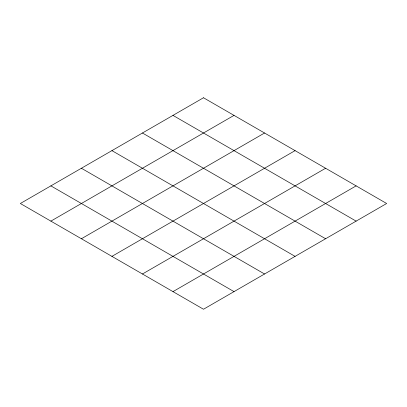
<?xml version="1.0" encoding="UTF-8"?>
<svg xmlns="http://www.w3.org/2000/svg" width="407" height="407" viewBox="0 0 407 407"><rect width="100%" height="100%" fill="white"/><g stroke="black" fill="none" stroke-linecap="round" stroke-linejoin="round"><path stroke-width="0.61" d="M50.875 221.123L234.025 115.385M81.4 238.746L264.55 133.008M111.925 256.369L295.075 150.631M142.45 273.992L325.6 168.254M172.975 291.616L356.125 185.877M172.975 115.385L356.125 221.123M142.45 133.008L325.6 238.746M111.925 150.631L295.075 256.369M81.4 168.254L264.55 273.992M50.875 185.877L234.025 291.616M203.5 97.761L20.35 203.5L203.5 309.239L386.65 203.5L203.5 97.761"/></g></svg>
